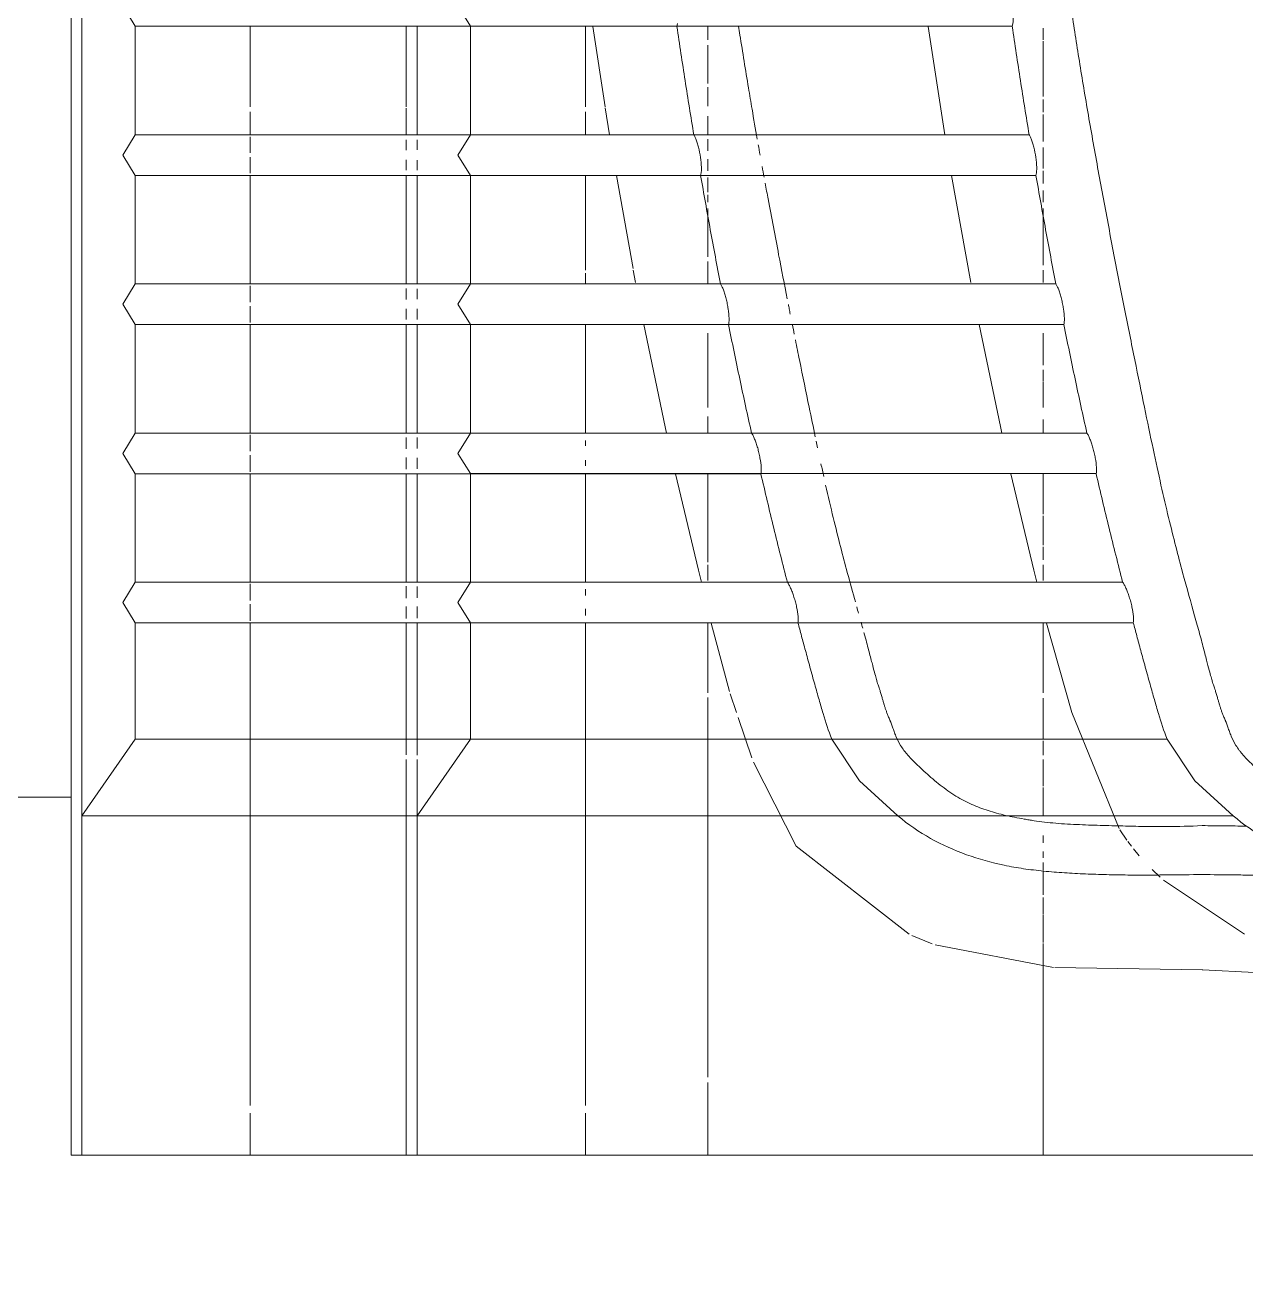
# Model space of a CAD drawing. Header units: millimetres. Extents: x -4000 to 187956, y -58990 to 162485.
# Drawn here: x 2505.4 to 2778.3, y 80790.2 to 81072.8 of the extents above; entities that cross this region are included whole.
import ezdxf

# ---------------------------------------------------------------- set-up
doc = ezdxf.new("R2010")
doc.units = ezdxf.units.MM
for name, color, linetype, lineweight in [('A-FLOR', 192, 'Continuous', 13), ('A-FLOR-PATT', 8, 'Continuous', 13), ('P-SANR-FIXT', 6, 'Continuous', 9)]:
    doc.layers.add(name, color=color, linetype=linetype, lineweight=lineweight)

# ---------------------------------------------------------------- blocks, each defined once
blk = doc.blocks.new('WCPan-SquattingPan-Vitra-ArkitektSeries-5952 - CMPX502N-V808-0_000')
at = {"layer": 'P-SANR-FIXT', "color": 252}
for p, q in [((-252.96, 212.38), (-252.96, -390.25)), ((-212.88, -155.76), (-212.88, -137.74)), ((-212.88, -162), (-212.88, -156.85)), ((-212.88, -166.05), (-212.88, -162.47)), ((-212.88, -170.61), (-212.88, -167.03)), ((-212.88, -195.36), (-212.88, -171.1)), ((-212.88, -199.43), (-212.88, -195.8)), ((-212.88, -203.99), (-212.88, -200.36)), ((-212.88, -228.71), (-212.88, -204.45)), ((-212.88, -232.8), (-212.88, -229.13)), ((-212.88, -237.36), (-212.88, -233.69)), ((-212.88, -262.07), (-212.88, -237.81)), ((-212.88, -266.18), (-212.88, -262.47)), ((-212.88, -270.74), (-212.88, -267.02)), ((-212.88, -379.12), (-212.88, -271.16)), ((-212.88, -390.25), (-212.88, -380.81)), ((-252.96, -390.25), (-250.56, -390.25))]:
    blk.add_line(p, q, dxfattribs=at)
at = {"layer": 'P-SANR-FIXT', "color": 250}
for p, q in [((-250.56, 77.95), (-250.56, -314.32)), ((-238.61, -137.74), (-117.44, -137.74)), ((-238.61, -137.74), (-238.61, -162)), ((-113.66, -162), (-238.61, -162)), ((-238.61, -171.1), (-112.13, -171.1)), ((-238.61, -195.36), (-238.61, -171.1)), ((-107.69, -195.36), (-238.61, -195.36)), ((-238.61, -204.45), (-105.9, -204.45)), ((-238.61, -204.45), (-238.61, -228.71)), ((-100.75, -228.71), (-238.61, -228.71)), ((-238.61, -237.81), (-98.67, -237.81)), ((-238.61, -237.81), (-238.61, -262.07)), ((-92.74, -262.07), (-238.61, -262.07)), ((-238.61, -271.16), (-90.37, -271.16)), ((-238.61, -271.16), (-238.61, -297.17)), ((-250.56, -314.32), (-238.61, -297.17)), ((-238.61, -297.17), (-82.82, -297.17)), ((-250.56, -390.25), (-250.56, -314.32)), ((-250.56, -314.32), (-68.02, -314.32)), ((250.56, -390.25), (-250.56, -390.25))]:
    blk.add_line(p, q, dxfattribs=at)
at = {"layer": 'P-SANR-FIXT', "color": 253}
for p, q in [((-133.5, -155.76), (-136.22, -137.75)), ((-132.5, -162.01), (-133.47, -155.97)), ((-127.26, -191.94), (-130.99, -171.1)), ((-126.68, -195.02), (-127.2, -192.26)), ((-110.49, -271.16), (-110.49, -286.82)), ((-105.7, -286.52), (-109.75, -271.26)), ((-110.49, -287.85), (-110.49, -372.82)), ((-104.14, -291.23), (-105.54, -287.04)), ((-100.65, -301.33), (-103.74, -292.37)), ((-60.33, -342.94), (-64.9, -341.07)), ((-33.23, -348.23), (-59.66, -343.18)), ((0.01, -348.78), (-32.91, -348.27)), ((-110.49, -373.95), (-110.49, -390.25)), ((-212.88, -390.25), (-252.96, -390.25)), ((-177.96, -390.25), (-212.88, -390.25))]:
    blk.add_line(p, q, dxfattribs=at)
at = {"layer": 'P-SANR-FIXT', "color": 254}
for p, q in [((-110.49, -137.74), (-110.49, -140.79)), ((-110.49, -141.94), (-110.49, -150.57)), ((-110.49, -151.37), (-110.49, -155.58)), ((-110.49, -157.84), (-110.49, -162)), ((-110.49, -162.97), (-110.49, -165.57)), ((-110.49, -167.48), (-110.49, -170.1)), ((-110.49, -171.53), (-110.49, -174.86)), ((-110.49, -175.41), (-110.49, -177.07)), ((-110.49, -178.52), (-110.49, -179.97)), ((-110.49, -180.29), (-110.49, -189.28)), ((-110.49, -190.36), (-110.49, -195.36)), ((-110.49, -206.41), (-110.49, -223.02)), ((-110.49, -225), (-110.49, -228.71)), ((-110.49, -237.81), (-110.49, -257.56)), ((-110.49, -258.17), (-110.49, -261.67)), ((0.21, -348.8), (0.01, -348.78)), ((11.76, -349.37), (0.21, -348.8)), ((-110.49, -390.25), (-177.96, -390.25)), ((-110.49, -390.25), (110.55, -390.25))]:
    blk.add_line(p, q, dxfattribs=at)
at = {"layer": 'P-SANR-FIXT', "color": 250, "flags": 128}
for points in [[(-238.61, -128.65), (-241.4, -133.2), (-238.61, -137.74)], [(-238.61, -162), (-241.4, -166.55), (-238.61, -171.1)], [(-238.61, -195.36), (-241.4, -199.91), (-238.61, -204.45)], [(-238.61, -228.71), (-241.4, -233.26), (-238.61, -237.81)], [(-238.61, -262.07), (-241.4, -266.61), (-238.61, -271.16)], [(-82.82, -297.17), (-76.59, -306.5), (-68.03, -314.31)]]:
    blk.add_lwpolyline(points, dxfattribs=at)
at = {"layer": 'P-SANR-FIXT', "color": 253, "flags": 128}
for points in [[(-119.78, -228.72), (-120.1, -227.29), (-124.85, -204.47)], [(-111.93, -262.08), (-112.6, -259.38), (-117.74, -237.83)], [(-65.5, -340.78), (-90.77, -321.15), (-100.3, -302.31)]]:
    blk.add_lwpolyline(points, dxfattribs=at)
at = {"layer": 'P-SANR-FIXT', "color": 250}
for points in [[(-117.44, -137.74), (-117.38, -137.59), (-117.34, -137.38), (-117.31, -137.15)], [(-117.44, -137.75), (-116.85, -141.8), (-115.62, -149.89), (-114.33, -157.97), (-113.66, -162.01)], [(-113.35, -162.58), (-113.46, -162.35), (-113.56, -162.16), (-113.66, -162)], [(-112.1, -167.62), (-112.19, -166.87), (-112.33, -166.08), (-112.49, -165.35)], [(-112.13, -171.1), (-112.08, -170.94), (-112.04, -170.74), (-112.01, -170.5)], [(-112.13, -171.1), (-111.43, -175.15), (-109.99, -183.25), (-108.47, -191.32), (-107.69, -195.36)], [(-107.37, -195.93), (-107.48, -195.71), (-107.59, -195.51), (-107.69, -195.36)], [(-105.97, -200.96), (-106.03, -200.58), (-106.17, -199.82), (-106.34, -199.06), (-106.43, -198.7)], [(-105.9, -204.45), (-105.85, -204.29), (-105.82, -204.09), (-105.8, -203.85)], [(-105.9, -204.45), (-105.08, -208.51), (-103.41, -216.6), (-101.65, -224.68), (-100.75, -228.71)], [(-100.41, -229.29), (-100.52, -229.06), (-100.64, -228.87), (-100.75, -228.71)], [(-98.86, -234.3), (-98.92, -233.92), (-99.08, -233.16), (-99.28, -232.4), (-99.38, -232.04)], [(-98.67, -237.81), (-98.63, -237.65), (-98.6, -237.44), (-98.59, -237.2)], [(-92.38, -262.64), (-92.51, -262.42), (-92.63, -262.22), (-92.74, -262.07)], [(-90.67, -267.64), (-90.75, -267.26), (-90.93, -266.5), (-91.15, -265.75), (-91.27, -265.39)], [(-90.37, -271.16), (-90.33, -271), (-90.31, -270.79), (-90.3, -270.55)]]:
    blk.add_open_spline(points, degree=3, dxfattribs=at)
at = {"layer": 'P-SANR-FIXT', "color": 252}
for points, knots in [([(-100.64, -156.26), (-100.91, -154.67), (-101.52, -151.05), (-102.43, -145.49), (-103.14, -140.97), (-103.54, -138.37), (-103.64, -137.71)], [-0.579694283, -0.579694283, -0.579694283, -0.579694283, -0.577380952, -0.574404762, -0.571428571, -0.57040532, -0.57040532, -0.57040532, -0.57040532]), ([(-112.01, -170.5), (-111.98, -170.26), (-111.94, -169.45), (-112.01, -168.37), (-112.1, -167.62)], [0.1, 0.1, 0.1, 0.1, 0.2, 0.4, 0.4, 0.4, 0.4]), ([(-92.76, -198.71), (-93.4, -195.47), (-94.83, -188.11), (-96.49, -179.36), (-97.48, -173.99), (-97.7, -172.8)], [-0.60008205, -0.60008205, -0.60008205, -0.60008205, -0.5952381, -0.58928571, -0.5875928, -0.5875928, -0.5875928, -0.5875928]), ([(-92.09, -202.09), (-92.17, -201.7), (-92.31, -201), (-92.45, -200.29), (-92.51, -199.98)], [-0.601781059, -0.601781059, -0.601781059, -0.601781059, -0.601190476, -0.600714313, -0.600714313, -0.600714313, -0.600714313]), ([(-105.8, -203.85), (-105.78, -203.61), (-105.76, -202.79), (-105.86, -201.71), (-105.97, -200.96)], [0.1, 0.1, 0.1, 0.1, 0.2, 0.4, 0.4, 0.4, 0.4]), ([(-86.5, -229.56), (-86.94, -227.44), (-88.05, -222.06), (-89.57, -214.65), (-90.63, -209.41), (-90.93, -207.89)], [-0.61727467, -0.61727467, -0.61727467, -0.61727467, -0.61309524, -0.60714286, -0.60476402, -0.60476402, -0.60476402, -0.60476402]), ([(-98.59, -237.2), (-98.58, -236.96), (-98.58, -236.14), (-98.72, -235.05), (-98.86, -234.3)], [0.1, 0.1, 0.1, 0.1, 0.2, 0.4, 0.4, 0.4, 0.4]), ([(-77.53, -266.48), (-78.09, -264.45), (-79.63, -258.92), (-81.89, -250.19), (-83.6, -242.9), (-84.18, -240.34)], [-0.65063512, -0.65063512, -0.65063512, -0.65063512, -0.64285714, -0.63095238, -0.625, -0.625, -0.625, -0.625]), ([(-90.3, -270.55), (-90.3, -270.31), (-90.33, -269.48), (-90.5, -268.39), (-90.67, -267.64)], [0.1, 0.1, 0.1, 0.1, 0.2, 0.4, 0.4, 0.4, 0.4]), ([(0, -316.53), (-2.57, -316.65), (-6.63, -316.75), (-12.49, -316.73), (-17.03, -316.62), (-22.03, -316.49), (-27.44, -316.33), (-31.89, -316.08), (-35.25, -315.76), (-37.21, -315.49), (-38.69, -315.25), (-40.15, -315), (-42.63, -314.54), (-45.97, -313.77), (-49.1, -312.78), (-51.51, -311.78), (-53.28, -310.94), (-55.05, -309.93), (-57.41, -308.36), (-60.28, -306.11), (-62.85, -303.76), (-64.39, -302.23), (-65.18, -301.4), (-65.73, -300.82), (-66.22, -300.25), (-66.81, -299.51), (-67.67, -298.23), (-68.35, -296.82), (-68.87, -295.48), (-69.15, -294.67), (-69.37, -294.04), (-69.54, -293.58), (-69.69, -293.2), (-69.81, -292.91), (-69.94, -292.61), (-70.09, -292.26), (-70.31, -291.73), (-70.54, -291.12), (-70.78, -290.45), (-70.99, -289.81), (-71.19, -289.15), (-71.39, -288.44), (-71.61, -287.68), (-71.89, -286.73), (-72.14, -285.92), (-72.3, -285.45), (-72.45, -285.02), (-72.63, -284.48), (-72.87, -283.64), (-73.24, -282.3), (-73.68, -280.62), (-74.15, -278.85), (-74.56, -277.26), (-75.02, -275.49), (-75.38, -274.16), (-75.59, -273.42), (-75.61, -273.33)], [-1, -1, -1, -1, -0.9761905, -0.9642857, -0.952381, -0.9404762, -0.9285714, -0.9166667, -0.9107143, -0.9047619, -0.9017857, -0.8988095, -0.8928571, -0.8809524, -0.8690476, -0.8630952, -0.8571429, -0.8511905, -0.8452381, -0.8333333, -0.8214286, -0.8154762, -0.8125, -0.8095238, -0.8065476, -0.8035714, -0.797619, -0.7857143, -0.7797619, -0.7738095, -0.7708333, -0.7678571, -0.764881, -0.7633929, -0.7619048, -0.7589286, -0.7559524, -0.75, -0.7440476, -0.7380952, -0.7321429, -0.7261905, -0.7202381, -0.7142857, -0.7083333, -0.702381, -0.6964286, -0.6904762, -0.6845238, -0.6785714, -0.672619, -0.6696429, -0.6666667, -0.6636905, -0.6607143, -0.6602529, -0.6602529, -0.6602529, -0.6602529]), ([(9.78, -316.63), (8.19, -316.61), (5.03, -316.57), (1.82, -316.53), (0, -316.53)], [0.98209536, 0.98209536, 0.98209536, 0.98209536, 0.99080882, 1, 1, 1, 1])]:
    blk.add_open_spline(points, degree=3, knots=knots, dxfattribs=at)
for points in [[(-99.48, -162.95), (-99.87, -160.71), (-100.26, -158.48), (-100.64, -156.27)], [(-112.49, -165.35), (-112.57, -164.98), (-112.75, -164.27), (-113.05, -163.33), (-113.25, -162.81), (-113.35, -162.58)], [(-98.83, -166.57), (-98.97, -165.79), (-99.11, -165), (-99.25, -164.22)], [(-97.95, -171.45), (-98.09, -170.66), (-98.23, -169.88), (-98.37, -169.1)], [(-106.43, -198.7), (-106.52, -198.33), (-106.72, -197.62), (-107.04, -196.68), (-107.26, -196.16), (-107.37, -195.93)], [(-91.19, -206.6), (-91.33, -205.92), (-91.46, -205.24), (-91.6, -204.55)], [(-99.38, -232.04), (-99.48, -231.68), (-99.7, -230.97), (-100.05, -230.03), (-100.29, -229.51), (-100.41, -229.29)], [(-85.98, -232.03), (-86.09, -231.53), (-86.19, -231.02), (-86.3, -230.51)], [(-84.6, -238.44), (-84.8, -237.51), (-85.01, -236.57), (-85.22, -235.61)], [(-91.27, -265.39), (-91.38, -265.02), (-91.62, -264.32), (-92, -263.39), (-92.26, -262.87), (-92.38, -262.64)], [(-76.81, -269.04), (-76.95, -268.55), (-77.08, -268.06), (-77.22, -267.56)], [(-75.89, -272.34), (-76.01, -271.9), (-76.13, -271.45), (-76.26, -271)]]:
    blk.add_open_spline(points, degree=3, dxfattribs=at)
at = {"layer": 'P-SANR-FIXT', "color": 250}
for points, knots in [([(-98.67, -237.81), (-97.73, -241.85), (-96.29, -247.92), (-94.28, -256.05), (-93.25, -260.12), (-92.74, -262.07)], [0, 0, 0, 0, 0.5, 0.75, 1, 1, 1, 1]), ([(-90.36, -271.16), (-90.12, -272.1), (-89.59, -274.06), (-88.71, -277.32), (-87.87, -280.39), (-87.13, -283.06), (-86.45, -285.52), (-85.65, -288.38), (-84.44, -292.51), (-83.52, -295.32), (-82.82, -297.17)], [0, 0, 0, 0, 0.125, 0.25, 0.375, 0.4375, 0.5, 0.625, 0.75, 1, 1, 1, 1]), ([(-68.03, -314.31), (-65.74, -316.27), (-60.79, -319.64), (-52.79, -323.22), (-45.65, -325.2), (-39.97, -326.19), (-35.43, -326.72), (-30.78, -327.09), (-26.09, -327.34), (-21.34, -327.5), (-16.54, -327.58), (-12.03, -327.59), (-6.41, -327.54), (-2.54, -327.48), (0, -327.48)], [0, 0, 0, 0, 0.125, 0.25, 0.375, 0.4375, 0.5, 0.5625, 0.625, 0.6875, 0.75, 0.8125, 0.875, 1, 1, 1, 1]), ([(0, -327.48), (2.52, -327.48), (5.85, -327.54), (10.4, -327.58), (14, -327.59), (17.77, -327.56), (21.35, -327.49), (24.76, -327.39), (28.16, -327.24), (31.64, -327.02), (34.43, -326.79), (36.62, -326.57), (38.99, -326.3), (43.33, -325.66), (48.02, -324.57), (52.47, -323.14), (55.92, -321.79), (59.29, -320.2), (63.48, -317.84), (66.31, -315.78), (68.02, -314.32)], [0, 0, 0, 0, 0.1, 0.15, 0.2, 0.25, 0.3, 0.35, 0.4, 0.45, 0.5, 0.525, 0.55, 0.6, 0.7, 0.75, 0.8, 0.85, 0.9, 1, 1, 1, 1])]:
    blk.add_open_spline(points, degree=3, knots=knots, dxfattribs=at)
blk = doc.blocks.new('CMF2_NHAXUONG_A_rvt-1-0_000')
at = {"layer": 'A-FLOR-PATT', "lineweight": 9}
h = blk.add_hatch(dxfattribs=at)
h.set_pattern_fill('FP_26', color=252, style=0, pattern_type=2)
h.set_pattern_definition([(270, (159525.1, 137899.7), (600, 4e-14), []), (0, (159525.1, 137899.7), (0, 600), [])])
h.paths.add_polyline_path([(153350, 499.64), (154799.88, 499.64), (154799.88, 5749.54), (153550, 5749.54), (153550, 4899.28), (153349.79, 4899.28), (153349.99, 751.94)])
h.paths.add_polyline_path([(160850.16, 499.64), (165000, 499.64), (165000, 999.28), (165499.79, 999.28), (165499.79, 1749.49), (160850.16, 1749.49), (160850.16, 751.94)])
h.paths.add_polyline_path([(161612.4, 692.63), (161106.49, 692.63), (161106.49, 1295.25), (161612.4, 1295.25), (161612.4, 751.94)])
h.paths.add_polyline_path([(162656.18, 692.63), (162150.27, 692.63), (162150.27, 1295.25), (162656.18, 1295.25), (162656.18, 751.94)])
h.paths.add_polyline_path([(164268.71, 692.63), (164268.71, 1295.25), (164774.62, 1295.25), (164774.62, 692.63)])
h.paths.add_polyline_path([(163221.93, 692.63), (163221.93, 1295.25), (163727.84, 1295.25), (163727.84, 692.63)])
h.paths.add_polyline_path([(153537.16, 761.69), (153537.16, 1267.6), (154139.79, 1267.6), (154139.79, 761.69), (153612.16, 761.69)])
h.paths.add_polyline_path([(153537.16, 1846.69), (153537.16, 2352.6), (154139.79, 2352.6), (154139.79, 1846.69), (153612.16, 1846.69)])
h.paths.add_polyline_path([(154139.79, 2871.7), (153537.16, 2871.7), (153537.16, 3377.61), (154139.79, 3377.61), (154139.79, 2942)])
h.paths.add_polyline_path([(162682.15, 3699.39), (165499.79, 3699.39), (165499.79, 4949.58), (162649.89, 4949.58), (162649.89, 3699.39)])
h.paths.add_polyline_path([(154139.79, 3896.7), (153537.16, 3896.7), (153537.16, 4402.61), (154139.79, 4402.04), (154139.79, 3964.03)])
h.paths.add_polyline_path([(163957.63, 4154.6), (163821.93, 4154.6), (163821.93, 4757.22), (164327.84, 4757.22), (164327.84, 4154.6), (164099.33, 4154.6)])
h.paths.add_polyline_path([(164771.93, 4154.6), (164771.93, 4757.22), (165277.84, 4757.22), (165277.84, 4154.6), (164949.66, 4154.6)])
h.paths.add_polyline_path([(153895.61, 4921.7), (153737.16, 4921.7), (153737.16, 5427.61), (154339.79, 5427.61), (154339.79, 4921.7), (154179.05, 4921.7)])
h.paths.add_polyline_path([(78549.79, 5349.52), (80774.79, 5349.52), (80774.79, 6362.02), (78549.79, 6362.02), (78549.79, 5424.09)])
h.paths.add_polyline_path([(80974.79, 5349.52), (82224.79, 5349.52), (82224.79, 7249.52), (80974.79, 7249.52), (80974.79, 5424.09)])
h.paths.add_polyline_path([(80587.16, 5565.67), (79984.54, 5565.67), (79984.54, 6071.58), (80587.16, 6071.58), (80587.16, 5716.1)])
h.paths.add_polyline_path([(81335.71, 5565.67), (81163.49, 5565.67), (81163.49, 6071.58), (81766.12, 6071.58), (81766.12, 5565.67), (81619.15, 5565.67)])
h.paths.add_polyline_path([(81163.49, 6528.17), (81163.49, 7034.08), (81766.12, 7034.08), (81766.12, 6528.17), (81619.15, 6528.17)])
h.paths.add_polyline_path([(556.14, 15799.64), (4199.78, 15799.64), (4199.78, 17049.64), (499.79, 17049.64), (499.79, 15799.64)])
h.paths.add_polyline_path([(1621.83, 15990.17), (1621.83, 16592.79), (2127.74, 16592.79), (2127.74, 15990.17), (1689.88, 15990.17)])
h.paths.add_polyline_path([(2681.91, 15990.17), (2546.83, 15990.17), (2546.83, 16592.79), (3052.74, 16592.79), (3052.74, 15990.17), (2823.63, 15990.17)])
h.paths.add_polyline_path([(3673.95, 15990.17), (3471.83, 15990.17), (3471.83, 16592.79), (3977.74, 16592.79), (3977.74, 15990.17), (3815.66, 15990.17)])
h.paths.add_polyline_path([(4199.78, 18499.58), (4199.78, 19749.58), (499.79, 19749.58), (499.79, 18499.58), (3957.38, 18499.58)])
h.paths.add_polyline_path([(2546.83, 18954.69), (2546.83, 19557.32), (3052.74, 19557.32), (3052.74, 18954.69), (2823.63, 18954.69)])
h.paths.add_polyline_path([(1973.32, 18954.69), (1621.83, 18954.69), (1621.83, 19557.32), (2127.74, 19557.32), (2127.74, 18954.69)])
h.paths.add_polyline_path([(1202.74, 18954.69), (696.83, 18954.69), (696.83, 19557.32), (1202.74, 19557.32), (1202.74, 19148.52)])
h.paths.add_polyline_path([(1689.88, 19949.58), (4199.78, 19949.58), (4199.78, 21199.58), (499.79, 21199.58), (499.79, 19949.58), (1123.01, 19949.58)])
h.paths.add_polyline_path([(696.83, 20137.56), (696.83, 20740.19), (1202.74, 20740.19), (1202.74, 20137.56), (839.57, 20137.56)])
h.paths.add_polyline_path([(3471.83, 20137.56), (3471.83, 20740.19), (3977.74, 20740.19), (3977.74, 20137.56), (3673.95, 20137.56)])
h.paths.add_polyline_path([(2127.74, 20137.56), (1621.83, 20137.56), (1621.83, 20740.19), (2127.74, 20740.19), (2127.74, 20170.56)])
h.paths.add_polyline_path([(3052.74, 20137.56), (2546.83, 20137.56), (2546.83, 20740.19), (3052.74, 20740.19), (3052.74, 20170.56)])
h.paths.add_polyline_path([(163249.04, 76099.64), (165500.21, 76099.64), (165500.21, 77349.64), (161850.21, 77349.64), (161850.21, 76099.64), (162682.15, 76099.64)])
h.paths.add_polyline_path([(1689.88, 76099.64), (4149.79, 76099.64), (4149.79, 77349.64), (499.79, 77349.64), (499.79, 76099.64), (1123.01, 76099.64)])
h.paths.add_polyline_path([(2590.58, 76552.26), (2590.58, 77154.88), (3096.49, 77154.88), (3096.49, 76552.26), (2681.91, 76552.26)])
h.paths.add_polyline_path([(1831.6, 76552.26), (1653.08, 76552.26), (1653.08, 77154.88), (2158.99, 77154.88), (2158.99, 76552.26), (1973.32, 76552.26)])
h.paths.add_polyline_path([(715.58, 76552.26), (715.58, 77154.88), (1221.49, 77154.88), (1221.49, 76552.26), (839.57, 76552.26)])
h.paths.add_polyline_path([(3815.66, 76552.26), (3528.08, 76552.26), (3528.08, 77154.88), (4033.99, 77154.88), (4033.99, 76552.26), (3957.38, 76552.26)])
h.paths.add_polyline_path([(163957.63, 76557.26), (163881.01, 76557.26), (163881.01, 77159.88), (164386.92, 77159.88), (164386.92, 76557.26), (164099.33, 76557.26)])
h.paths.add_polyline_path([(165091.39, 76557.26), (164797.26, 76557.26), (164797.26, 77159.88), (165303.17, 77159.88), (165303.17, 76557.26), (165233.11, 76557.26)])
h.paths.add_polyline_path([(162257, 76557.26), (162047.26, 76557.26), (162047.26, 77159.88), (162553.17, 77159.88), (162553.17, 76557.26), (162398.7, 76557.26)])
h.paths.add_polyline_path([(162968.51, 76557.26), (162968.51, 77159.88), (163474.42, 77159.88), (163474.42, 76557.26), (163107.31, 76557.26)])
h.paths.add_polyline_path([(499.79, 77549.64), (4149.79, 77549.64), (4149.79, 78799.69), (499.79, 78799.69), (499.79, 77842.41)])
h.paths.add_polyline_path([(165500.21, 77549.64), (165500.21, 78799.64), (161850.21, 78799.64), (161850.21, 77549.64), (164949.66, 77549.64)])
h.paths.add_polyline_path([(715.58, 77737.63), (715.58, 78340.25), (1221.49, 78340.25), (1221.49, 77737.63), (839.57, 77737.63)])
h.paths.add_polyline_path([(1653.08, 77737.63), (1653.08, 78340.25), (2158.99, 78340.25), (2158.99, 77737.63), (1689.88, 77737.63)])
h.paths.add_polyline_path([(2590.58, 77737.63), (2590.58, 78340.25), (3096.49, 78340.25), (3096.49, 77737.63), (2681.91, 77737.63)])
h.paths.add_polyline_path([(165233.11, 77742.62), (164778.51, 77742.62), (164778.51, 78345.25), (165284.42, 78345.25), (165284.42, 77742.62)])
h.paths.add_polyline_path([(162903.51, 77742.62), (162903.51, 78345.25), (163409.42, 78345.25), (163409.42, 77742.62), (162965.59, 77742.62)])
h.paths.add_polyline_path([(164346.92, 77742.62), (163841.01, 77742.62), (163841.01, 78345.25), (164346.92, 78345.25), (164346.92, 77842.41)])
h.paths.add_polyline_path([(161850.21, 80349.64), (165500.21, 80349.64), (165499.79, 81099.2), (165000, 81099.2), (165000, 81599.64), (161850.21, 81599.64), (161850.21, 80762.51)])
h.paths.add_polyline_path([(4149.79, 80349.64), (4149.79, 81599.55), (1000, 81599.55), (1000, 81099.2), (499.79, 81099.2), (500, 80350.4), (3957.38, 80349.68)])
h.paths.add_polyline_path([(163107.31, 80794.78), (162972.26, 80794.78), (162972.26, 81397.4), (163478.17, 81397.4), (163478.17, 80794.78), (163249.04, 80794.78)])
h.paths.add_polyline_path([(164398.17, 80794.78), (163892.26, 80794.78), (163892.26, 81397.4), (164398.17, 81397.4), (164398.17, 81054.52)])
h.paths.add_polyline_path([(162556.92, 80806.9), (162051.01, 80806.9), (162051.01, 81409.52), (162556.92, 81409.52), (162556.92, 80908.51)])
h.paths.add_polyline_path([(2965.35, 80820.03), (2515.58, 80820.03), (2515.58, 81422.65), (3021.49, 81422.65), (3021.49, 80820.03)])
h.paths.add_polyline_path([(1973.32, 80820.03), (1595.58, 80820.03), (1595.58, 81422.65), (2101.49, 81422.65), (2101.49, 80820.03)])
h.paths.add_polyline_path([(3448.08, 80820.03), (3448.08, 81422.65), (3953.99, 81422.65), (3953.99, 80820.03), (3532.22, 80820.03)])
h.paths.add_polyline_path([(85450, 134849.41), (87450, 134849.41), (87450, 135849.41), (85450, 135849.41), (85450, 135076.24)])
h.paths.add_polyline_path([(83319.78, 134849.41), (85250, 134849.41), (85250, 135849.41), (83250, 135849.41), (83250, 134849.41)])
h.paths.add_polyline_path([(85020.39, 135046.45), (84644.32, 135046.45), (84644.32, 135552.36), (85246.95, 135552.36), (85246.95, 135046.45)])
h.paths.add_polyline_path([(85862.19, 135048.95), (85862.19, 135554.86), (86464.82, 135554.86), (86464.82, 135048.95), (86154.14, 135048.95)])
h.paths.add_polyline_path([(11893.62, 135099.65), (12449.79, 135099.65), (12449.79, 140699.64), (11199.68, 140699.64), (11199.68, 135099.65), (11326.75, 135099.65)])
h.paths.add_polyline_path([(153549.79, 135099.75), (154799.68, 135099.75), (154799.68, 140699.64), (153549.79, 140699.64), (153549.79, 136244.28)])
h.paths.add_polyline_path([(11659.54, 135313.72), (11659.54, 135819.63), (12262.16, 135819.63), (12262.16, 135313.72), (11893.62, 135313.72)])
h.paths.add_polyline_path([(153895.61, 135313.72), (153742.07, 135313.72), (153742.07, 135819.63), (154344.69, 135819.63), (154344.69, 135313.72), (154037.33, 135313.72)])
h.paths.add_polyline_path([(163815.91, 135999.54), (165500.12, 135999.54), (165500.12, 137249.82), (162649.79, 137249.82), (162649.79, 135999.54)])
h.paths.add_polyline_path([(2823.63, 135999.54), (3349.79, 135999.54), (3349.79, 137249.81), (499.88, 137249.81), (499.88, 135999.54), (1689.88, 135999.54)])
h.paths.add_polyline_path([(1671.83, 136187.79), (1671.83, 136790.41), (2177.74, 136790.41), (2177.74, 136187.79), (1689.88, 136187.79)])
h.paths.add_polyline_path([(721.83, 136187.79), (721.83, 136790.41), (1227.74, 136790.41), (1227.74, 136187.79)])
h.paths.add_polyline_path([(164771.83, 136192.96), (164771.83, 136795.59), (165277.74, 136795.59), (165277.74, 136192.96), (164949.66, 136192.96)])
h.paths.add_polyline_path([(163821.83, 136192.96), (163821.83, 136795.59), (164327.74, 136795.59), (164327.74, 136192.96)])
h.paths.add_polyline_path([(12177.05, 136247.06), (11659.54, 136247.06), (11659.54, 136752.97), (12262.16, 136752.97), (12262.16, 136247.06)])
h.paths.add_polyline_path([(154037.33, 136247.06), (153742.07, 136247.06), (153742.07, 136752.97), (154344.69, 136752.97), (154344.69, 136247.06), (154179.05, 136247.06)])
h.paths.add_polyline_path([(12177.05, 137180.39), (11659.54, 137180.39), (11659.54, 137686.3), (12262.16, 137686.3), (12262.16, 137180.39)])
h.paths.add_polyline_path([(154179.05, 137180.39), (153742.07, 137180.39), (153742.07, 137686.3), (154344.69, 137686.3), (154344.69, 137180.39)])
h.paths.add_polyline_path([(12262.16, 138113.72), (11659.54, 138113.72), (11659.54, 138619.63), (12262.16, 138619.63), (12262.16, 138288.34)])
h.paths.add_polyline_path([(154344.69, 138113.72), (153742.07, 138113.72), (153742.07, 138619.63), (154344.69, 138619.63), (154344.69, 138142.34)])
h.paths.add_polyline_path([(12262.16, 139047.05), (11659.54, 139047.05), (11659.54, 139552.96), (12262.16, 139552.96), (12262.16, 139164.37)])
h.paths.add_polyline_path([(154179.05, 139047.05), (153742.07, 139047.05), (153742.07, 139552.96), (154344.69, 139552.96), (154344.69, 139047.05)])
h.paths.add_polyline_path([(165500.37, 139449.5), (165500.37, 140699.66), (161049.79, 140699.66), (161049.79, 139449.5), (164949.66, 139449.5)])
h.paths.add_polyline_path([(499.79, 139449.73), (4949.79, 139449.74), (4949.79, 139699.28), (4900, 139699.28), (4900, 140699.64), (1000, 140699.64), (1000, 140199.28), (499.79, 140199.28)])
h.paths.add_polyline_path([(161690.13, 139909.76), (161331.63, 139909.76), (161331.63, 140512.38), (161837.54, 140512.38), (161837.54, 139909.76), (161831.85, 139909.76)])
h.paths.add_polyline_path([(163390.76, 139909.76), (163287.88, 139909.76), (163287.88, 140512.38), (163793.79, 140512.38), (163793.79, 139909.76), (163532.48, 139909.76)])
h.paths.add_polyline_path([(162812.75, 139909.76), (162306.83, 139909.76), (162306.83, 140512.38), (162812.75, 140512.38), (162812.75, 140040.4)])
h.paths.add_polyline_path([(164777.52, 139909.76), (164271.61, 139909.76), (164271.61, 140512.38), (164777.52, 140512.38), (164777.52, 140040.4)])
h.paths.add_polyline_path([(1727.96, 139915.76), (1222.05, 139915.76), (1222.05, 140518.38), (1727.96, 140518.38), (1727.96, 140040.4)])
h.paths.add_polyline_path([(3181.83, 139915.76), (3181.83, 140518.38), (3687.74, 140518.38), (3687.74, 139915.76), (3248.79, 139915.76)])
h.paths.add_polyline_path([(2398.48, 139915.76), (2171.83, 139915.76), (2171.83, 140518.38), (2677.74, 140518.38), (2677.74, 139915.76), (2540.2, 139915.76)])
h.paths.add_polyline_path([(4171.83, 139915.76), (4171.83, 140518.38), (4677.74, 140518.38), (4677.74, 139915.76), (4240.82, 139915.76)])
h.paths.add_polyline_path([(12262.16, 139980.38), (11659.54, 139980.38), (11659.54, 140486.29), (12262.16, 140486.29), (12262.16, 140040.4)])
h.paths.add_polyline_path([(154344.69, 139980.38), (153742.07, 139980.38), (153742.07, 140486.29), (154344.69, 140486.29), (154344.69, 140040.4)])
at = {"layer": 'A-FLOR', "color": 94, "lineweight": 15}
for p, q in [((2515.58, 80820.03), (2515.58, 81422.65)), ((3021.49, 80820.03), (2515.58, 80820.03))]:
    blk.add_line(p, q, dxfattribs=at)
at = {"layer": 'A-FLOR', "color": 81, "lineweight": 15}
for p, q in [((2515.58, 81422.65), (2515.58, 80820.03)), ((2515.58, 80820.03), (2590.58, 80820.03))]:
    blk.add_line(p, q, dxfattribs=at)
at = {"layer": 'A-FLOR', "color": 71, "lineweight": 15}
blk.add_line((2590.58, 80820.03), (3021.49, 80820.03), dxfattribs=at)
at = {"layer": 'P-SANR-FIXT', "color": 252}
for p, q in [((2590.58, 81072.53), (2590.58, 81054.52)), ((2592.98, 81072.53), (2592.98, 81054.52)), ((2711.04, 81048.27), (2707.32, 81072.52)), ((2590.58, 81054.25), (2590.58, 81048.27)), ((2592.98, 81054.48), (2592.98, 81048.27)), ((2590.58, 81047.17), (2590.58, 81044.84)), ((2592.98, 81047.12), (2592.98, 81044.88)), ((2590.58, 81042.66), (2590.58, 81040.32)), ((2592.98, 81042.62), (2592.98, 81040.36)), ((2590.58, 81039.18), (2590.58, 81014.92)), ((2592.98, 81039.18), (2592.98, 81014.92)), ((2716.85, 81015.26), (2712.55, 81039.17)), ((2590.58, 81013.87), (2590.58, 81011.44)), ((2592.98, 81013.82), (2592.98, 81011.48)), ((2590.58, 81009.36), (2590.58, 81006.92)), ((2592.98, 81009.33), (2592.98, 81006.96)), ((2590.58, 81005.82), (2590.58, 80981.56)), ((2592.98, 81005.82), (2592.98, 80981.56)), ((2590.58, 80980.57), (2590.58, 80978.03)), ((2592.98, 80980.53), (2592.98, 80978.07)), ((2590.58, 80976.06), (2590.58, 80973.51)), ((2592.98, 80976.03), (2592.98, 80973.55)), ((2590.58, 80972.47), (2590.58, 80948.21)), ((2592.98, 80972.47), (2592.98, 80948.21)), ((2590.58, 80947.27), (2590.58, 80944.62)), ((2592.98, 80947.23), (2592.98, 80944.66)), ((2590.58, 80942.77), (2590.58, 80940.11)), ((2592.98, 80942.73), (2592.98, 80940.15)), ((2590.58, 80939.11), (2590.58, 80909.61)), ((2592.98, 80939.11), (2592.98, 80909.47)), ((2590.58, 80908.51), (2590.58, 80820.03)), ((2592.98, 80908.51), (2592.98, 80895.95))]:
    blk.add_line(p, q, dxfattribs=at)
at = {"layer": 'P-SANR-FIXT', "color": 250}
for p, q in [((2604.93, 81072.53), (2726.1, 81072.53)), ((2604.93, 81072.53), (2604.93, 81048.27)), ((2729.88, 81048.27), (2604.93, 81048.27)), ((2604.93, 81039.18), (2731.41, 81039.18)), ((2604.93, 81014.92), (2604.93, 81039.18)), ((2735.84, 81014.92), (2604.93, 81014.92)), ((2604.93, 81005.82), (2737.64, 81005.82)), ((2604.93, 81005.82), (2604.93, 80981.56)), ((2742.79, 80981.56), (2604.93, 80981.56)), ((2604.93, 80972.47), (2744.86, 80972.47)), ((2604.93, 80972.47), (2604.93, 80948.21)), ((2750.79, 80948.21), (2604.93, 80948.21)), ((2604.93, 80939.11), (2753.17, 80939.11)), ((2604.93, 80939.11), (2604.93, 80913.1)), ((2592.98, 80895.95), (2604.93, 80913.1)), ((2604.93, 80913.1), (2760.72, 80913.1)), ((2592.98, 80820.03), (2592.98, 80895.95)), ((2592.98, 80895.95), (2775.51, 80895.95)), ((3094.1, 80820.03), (2592.98, 80820.03))]:
    blk.add_line(p, q, dxfattribs=at)
at = {"layer": 'P-SANR-FIXT', "color": 253}
for p, q in [((2630.65, 81054.52), (2630.65, 81072.53)), ((2630.65, 81048.27), (2630.65, 81053.42)), ((2630.65, 81018.02), (2630.65, 81039.18)), ((2630.65, 81014.92), (2630.65, 81017.34)), ((2630.65, 80981.56), (2630.65, 81005.82)), ((2630.65, 80978.67), (2630.65, 80979.91)), ((2630.65, 80974.2), (2630.65, 80975.47)), ((2630.65, 80948.21), (2630.65, 80972.47)), ((2630.65, 80945.23), (2630.65, 80946.65)), ((2630.65, 80940.76), (2630.65, 80942.21)), ((2630.65, 80831.16), (2630.65, 80939.11)), ((2733.04, 80939.11), (2733.04, 80923.45)), ((2733.04, 80922.24), (2733.04, 80913.1)), ((2733.04, 80912.74), (2733.04, 80909.47)), ((2733.04, 80908.51), (2733.04, 80902.59)), ((2733.04, 80902.25), (2733.04, 80895.95)), ((2751.76, 80890.46), (2750.16, 80892.84)), ((2754.51, 80887.01), (2753.21, 80888.56)), ((2759.2, 80882.21), (2757.43, 80883.91)), ((2778.03, 80869.49), (2759.9, 80881.57)), ((2733.04, 80862.74), (2733.04, 80820.03)), ((2630.65, 80820.03), (2630.65, 80829.46)), ((2590.58, 80820.03), (2592.98, 80820.03))]:
    blk.add_line(p, q, dxfattribs=at)
at = {"layer": 'P-SANR-FIXT', "color": 254}
for p, q in [((2733.04, 81072.14), (2733.04, 81069.49)), ((2733.04, 81069.18), (2733.04, 81065.25)), ((2733.04, 81065.18), (2733.04, 81056.86)), ((2733.04, 81056.19), (2733.04, 81053.33)), ((2733.04, 81052.79), (2733.04, 81046.74)), ((2733.04, 81045.45), (2733.04, 81040.71)), ((2733.04, 81040.19), (2733.04, 81037.36)), ((2733.04, 81035.81), (2733.04, 81033.21)), ((2733.04, 81031.75), (2733.04, 81029.99)), ((2733.04, 81029.99), (2733.04, 81019.1)), ((2733.04, 81018.02), (2733.04, 81015.21)), ((2733.04, 81003.86), (2733.04, 80996.72)), ((2733.04, 80995.71), (2733.04, 80993.16)), ((2733.04, 80993.04), (2733.04, 80987.26)), ((2733.04, 80984.58), (2733.04, 80981.56)), ((2733.04, 80972.47), (2733.04, 80963.43)), ((2733.04, 80963.01), (2733.04, 80956.45)), ((2733.04, 80956.14), (2733.04, 80953.22)), ((2733.04, 80952.1), (2733.04, 80948.6)), ((2733.04, 80891.55), (2733.04, 80889.92)), ((2733.04, 80887.93), (2733.04, 80886.54)), ((2733.04, 80885.5), (2733.04, 80883.79)), ((2733.04, 80883.56), (2733.04, 80878.29)), ((2733.04, 80877.64), (2733.04, 80874.04)), ((2733.04, 80873.9), (2733.04, 80872.05)), ((2733.04, 80872.01), (2733.04, 80867.62)), ((2733.04, 80867.39), (2733.04, 80862.74)), ((2630.65, 80820.03), (2590.58, 80820.03)), ((2733.04, 80820.03), (2630.65, 80820.03)), ((2733.04, 80820.03), (2954.09, 80820.03))]:
    blk.add_line(p, q, dxfattribs=at)
at = {"layer": 'P-SANR-FIXT', "color": 250, "flags": 128}
for points in [[(2604.93, 81081.62), (2602.13, 81077.08), (2604.93, 81072.53)], [(2604.93, 81048.27), (2602.13, 81043.72), (2604.93, 81039.18)], [(2604.93, 81014.92), (2602.13, 81010.37), (2604.93, 81005.82)], [(2604.93, 80981.56), (2602.13, 80977.01), (2604.93, 80972.47)], [(2604.93, 80948.21), (2602.13, 80943.66), (2604.93, 80939.11)], [(2760.72, 80913.1), (2766.95, 80903.78), (2775.5, 80895.96)]]:
    blk.add_lwpolyline(points, dxfattribs=at)
at = {"layer": 'P-SANR-FIXT', "color": 252, "flags": 128}
for points in [[(2723.75, 80981.56), (2723.44, 80982.99), (2718.69, 81005.8)], [(2731.6, 80948.19), (2730.94, 80950.9), (2725.8, 80972.44)], [(2750, 80893.1), (2739.39, 80919.05), (2733.79, 80939.01)]]:
    blk.add_lwpolyline(points, dxfattribs=at)
at = {"layer": 'P-SANR-FIXT', "color": 253, "flags": 128}
blk.add_lwpolyline([(2752.77, 80889.12), (2752.77, 80889.12), (2751.93, 80890.22)], dxfattribs=at)
at = {"layer": 'P-SANR-FIXT', "color": 250}
for points, knots in [([(2805.71, 80894.89), (2805.42, 80894.93), (2804.76, 80895.04), (2803.38, 80895.27), (2800.91, 80895.73), (2797.57, 80896.5), (2794.44, 80897.5), (2792.02, 80898.49), (2790.26, 80899.33), (2788.49, 80900.34), (2786.13, 80901.91), (2783.26, 80904.16), (2780.69, 80906.51), (2779.15, 80908.05), (2778.36, 80908.87), (2777.81, 80909.46), (2777.32, 80910.02), (2776.73, 80910.77), (2775.87, 80912.05), (2775.19, 80913.45), (2774.67, 80914.79), (2774.39, 80915.6), (2774.16, 80916.23), (2774, 80916.69), (2773.85, 80917.07), (2773.73, 80917.37), (2773.6, 80917.66), (2773.45, 80918.02), (2773.23, 80918.55), (2772.99, 80919.15), (2772.76, 80919.82), (2772.55, 80920.47), (2772.35, 80921.12), (2772.15, 80921.83), (2771.93, 80922.59), (2771.65, 80923.55), (2771.4, 80924.36), (2771.23, 80924.83), (2771.09, 80925.25), (2770.91, 80925.79), (2770.66, 80926.64), (2770.3, 80927.97), (2769.85, 80929.65), (2769.39, 80931.43), (2768.98, 80933.02), (2768.52, 80934.79), (2767.85, 80937.25), (2766.53, 80941.96), (2764.28, 80949.95), (2761.65, 80960.09), (2759.37, 80969.8), (2757.62, 80977.87), (2755.7, 80987.16), (2753.53, 80997.74), (2751.23, 81009.24), (2748.85, 81021.39), (2746.48, 81033.9), (2744.19, 81046.48), (2742.41, 81056.77), (2741.1, 81064.78), (2740.19, 81070.57), (2739.33, 81076.36), (2738.21, 81084.34), (2736.86, 81094.56), (2735.35, 81107.01), (2733.48, 81123.45), (2731.43, 81143.01), (2729.4, 81162.59), (2728.07, 81176.24), (2727.47, 81184.51), (2727.12, 81190.24), (2726.89, 81194.36), (2726.7, 81197.84), (2726.53, 81200.78), (2726.38, 81203.12), (2726.23, 81205.51), (2726.04, 81208.64), (2725.82, 81212.48), (2725.57, 81216.99), (2725.27, 81222.85), (2724.94, 81229.98), (2724.59, 81238.11), (2724.26, 81246.31), (2723.97, 81254.44), (2723.75, 81261.83), (2723.61, 81268.02), (2723.53, 81272.26), (2723.48, 81275.13), (2723.54, 81277.07), (2723.67, 81278.71), (2723.82, 81280.11), (2724, 81281.62), (2724.25, 81283.53), (2724.64, 81285.87), (2725.32, 81288.68), (2726.31, 81291.58), (2727.67, 81294.7), (2729.3, 81297.94), (2731.18, 81301.15), (2733.26, 81304.11), (2735.56, 81306.81), (2738.13, 81309.39), (2740.41, 81311.4), (2742.28, 81312.92), (2743.48, 81313.84), (2744.42, 81314.55), (2745.3, 81315.22), (2746.75, 81316.32), (2748.78, 81317.75), (2751.77, 81319.44), (2755.92, 81321.29), (2761.9, 81323.58), (2769.06, 81326.1), (2775.47, 81328.1), (2780.54, 81329.51), (2784.21, 81330.42), (2787.8, 81331.18), (2792.67, 81332.09), (2798.68, 81332.99), (2803.51, 81333.55), (2805.85, 81333.8)], [-0.9040855, -0.9040855, -0.9040855, -0.9040855, -0.9017857, -0.8988095, -0.8928571, -0.8809524, -0.8690476, -0.8630952, -0.8571429, -0.8511905, -0.8452381, -0.8333333, -0.8214286, -0.8154762, -0.8125, -0.8095238, -0.8065476, -0.8035714, -0.797619, -0.7857143, -0.7797619, -0.7738095, -0.7708333, -0.7678571, -0.764881, -0.7633929, -0.7619048, -0.7589286, -0.7559524, -0.75, -0.7440476, -0.7380952, -0.7321429, -0.7261905, -0.7202381, -0.7142857, -0.7083333, -0.702381, -0.6964286, -0.6904762, -0.6845238, -0.6785714, -0.672619, -0.6696429, -0.6666667, -0.6636905, -0.6607143, -0.6547619, -0.6428571, -0.6309524, -0.625, -0.6190476, -0.6130952, -0.6071429, -0.6011905, -0.5952381, -0.5892857, -0.5833333, -0.577381, -0.5744048, -0.5714286, -0.5684524, -0.5654762, -0.5595238, -0.5535714, -0.547619, -0.5357143, -0.5238095, -0.5119048, -0.5, -0.4940476, -0.4880952, -0.4821429, -0.4791667, -0.4761905, -0.4732143, -0.4702381, -0.4642857, -0.4583333, -0.452381, -0.4404762, -0.4285714, -0.4166667, -0.4047619, -0.3928571, -0.3809524, -0.3690476, -0.3571429, -0.3452381, -0.3392857, -0.3333333, -0.327381, -0.3214286, -0.3095238, -0.297619, -0.2857143, -0.2738095, -0.2619048, -0.25, -0.2380952, -0.2261905, -0.2142857, -0.202381, -0.1964286, -0.1904762, -0.1875, -0.1845238, -0.1785714, -0.1666667, -0.1547619, -0.1428571, -0.1309524, -0.1190476, -0.1071429, -0.1011905, -0.0952381, -0.0892857, -0.0833333, -0.0714286, -0.0601906, -0.0601906, -0.0601906, -0.0601906]), ([(2726.1, 81072.53), (2726.21, 81072.85), (2726.34, 81073.82), (2726.25, 81075.96), (2725.97, 81077.93), (2725.65, 81079.35), (2725.38, 81080.3), (2725.09, 81081.08), (2724.9, 81081.47), (2724.8, 81081.62)], [0, 0, 0, 0, 0.2, 0.4, 0.6, 0.7, 0.8, 0.9, 1, 1, 1, 1]), ([(2731.41, 81039.18), (2731.51, 81039.49), (2731.62, 81040.47), (2731.48, 81042.62), (2731.14, 81044.58), (2730.78, 81046), (2730.49, 81046.95), (2730.18, 81047.73), (2729.98, 81048.11), (2729.88, 81048.27)], [0, 0, 0, 0, 0.2, 0.4, 0.6, 0.7, 0.8, 0.9, 1, 1, 1, 1]), ([(2737.64, 81005.82), (2737.73, 81006.14), (2737.81, 81007.12), (2737.64, 81008.92), (2737.37, 81010.46), (2737.11, 81011.59), (2736.82, 81012.65), (2736.5, 81013.59), (2736.17, 81014.37), (2735.95, 81014.76), (2735.84, 81014.92)], [0, 0, 0, 0, 0.2, 0.4, 0.5, 0.6, 0.7, 0.8, 0.9, 1, 1, 1, 1]), ([(2744.86, 80972.47), (2744.95, 80972.79), (2745, 80973.78), (2744.77, 80975.58), (2744.45, 80977.12), (2744.16, 80978.25), (2743.83, 80979.3), (2743.48, 80980.24), (2743.13, 80981.02), (2742.9, 80981.41), (2742.79, 80981.56)], [0, 0, 0, 0, 0.2, 0.4, 0.5, 0.6, 0.7, 0.8, 0.9, 1, 1, 1, 1]), ([(2744.86, 80972.46), (2745.8, 80968.42), (2747.25, 80962.35), (2749.26, 80954.22), (2750.29, 80950.16), (2750.79, 80948.21)], [0, 0, 0, 0, 0.5, 0.75, 1, 1, 1, 1]), ([(2753.17, 80939.11), (2753.25, 80939.44), (2753.27, 80940.43), (2752.98, 80942.25), (2752.61, 80943.78), (2752.28, 80944.9), (2751.91, 80945.95), (2751.53, 80946.89), (2751.15, 80947.66), (2750.91, 80948.05), (2750.79, 80948.21)], [0, 0, 0, 0, 0.2, 0.4, 0.5, 0.6, 0.7, 0.8, 0.9, 1, 1, 1, 1]), ([(2753.17, 80939.11), (2753.42, 80938.18), (2753.95, 80936.22), (2754.83, 80932.95), (2755.67, 80929.88), (2756.4, 80927.22), (2757.09, 80924.75), (2757.89, 80921.9), (2759.1, 80917.76), (2760.02, 80914.96), (2760.72, 80913.1)], [0, 0, 0, 0, 0.125, 0.25, 0.375, 0.4375, 0.5, 0.625, 0.75, 1, 1, 1, 1]), ([(2775.5, 80895.96), (2777.8, 80894.01), (2782.75, 80890.64), (2790.75, 80887.05), (2797.89, 80885.08), (2803.56, 80884.08), (2808.11, 80883.56), (2812.75, 80883.19), (2817.45, 80882.93), (2822.2, 80882.77), (2826.99, 80882.69), (2831.5, 80882.68), (2837.12, 80882.73), (2841, 80882.79), (2843.54, 80882.79)], [0, 0, 0, 0, 0.125, 0.25, 0.375, 0.4375, 0.5, 0.5625, 0.625, 0.6875, 0.75, 0.8125, 0.875, 1, 1, 1, 1])]:
    blk.add_open_spline(points, degree=3, knots=knots, dxfattribs=at)
for points in [[(2726.1, 81072.53), (2726.69, 81068.48), (2727.91, 81060.39), (2729.21, 81052.3), (2729.88, 81048.27)], [(2731.41, 81039.17), (2732.11, 81035.12), (2733.55, 81027.03), (2735.07, 81018.95), (2735.85, 81014.91)], [(2737.64, 81005.82), (2738.45, 81001.77), (2740.13, 80993.67), (2741.89, 80985.59), (2742.79, 80981.56)]]:
    blk.add_open_spline(points, degree=3, dxfattribs=at)
at = {"layer": 'P-SANR-FIXT', "color": 250, "lineweight": 9}
blk.add_blockref('WCPan-SquattingPan-Vitra-ArkitektSeries-5952 - CMPX502N-V808-0_000', (2768.54, 81210.27), dxfattribs=at)

msp = doc.modelspace()

# ---------------------------------------------------------------- block references
at = {"lineweight": 5}
msp.add_blockref('CMF2_NHAXUONG_A_rvt-1-0_000', (0, 0), dxfattribs=at)

doc.saveas('drawing.dxf')
